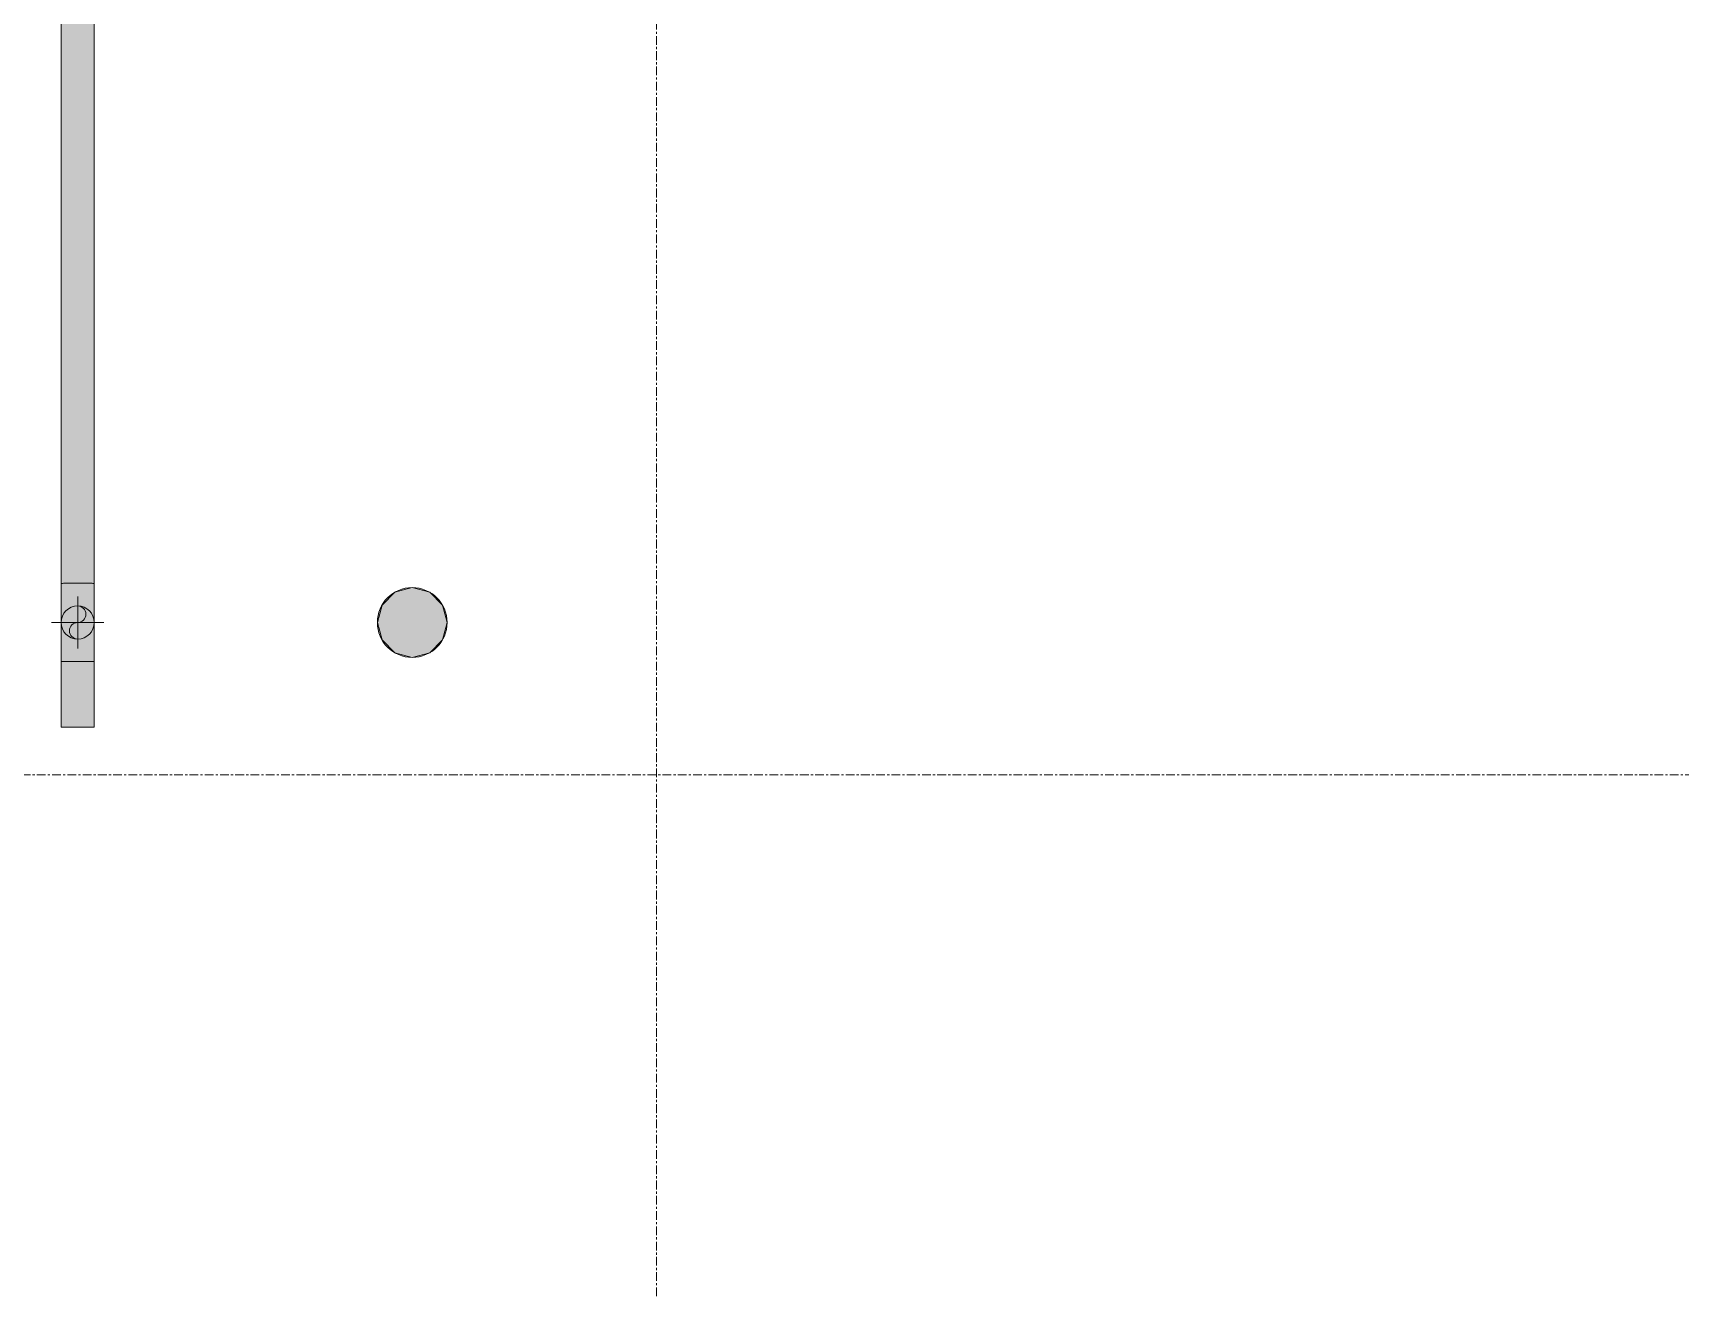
# Model space of a CAD drawing. Header units: inches. Extents: x -3679 to 241, y -496 to 1784.
# Drawn here: x -1719.7 to -1625.3, y 15.5 to 87.5 of the extents above; entities that cross this region are included whole.
import ezdxf

# ---------------------------------------------------------------- set-up
doc = ezdxf.new("R2010")
doc.units = ezdxf.units.IN
doc.header["$MEASUREMENT"] = 0
doc.linetypes.add('Grid Line', pattern=[0.875, 0.5, -0.125, 0.125, -0.125])
for name, color, linetype, lineweight in [('A-ANNO-NOTE', 250, 'Continuous', 9), ('P-PIPE', 1, 'Continuous', 9), ('P-PIPE-CNTR', 1, 'Continuous', 9), ('S-GRID', 8, 'Continuous', 9)]:
    doc.layers.add(name, color=color, linetype=linetype, lineweight=lineweight)

msp = doc.modelspace()

# ---------------------------------------------------------------- hatches: boundary and pattern name
at = {"layer": 'A-ANNO-NOTE'}
h = msp.add_hatch(color=256, dxfattribs=at)
edge = h.paths.add_edge_path(flags=0)
edge.add_arc((-1698, 53.743), 2, 0, 360)
msp.add_hatch(color=256, dxfattribs=at).paths.add_polyline_path([(-1698, 51.743), (-1697, 52.011), (-1696.268, 52.743), (-1696, 53.743), (-1696.268, 54.743), (-1697, 55.475), (-1698, 55.743), (-1699, 55.475), (-1699.732, 54.743), (-1700, 53.743), (-1699.732, 52.743), (-1699, 52.011)], flags=0)
at = {"layer": 'P-PIPE'}
for points in [[(-1718.131, 55.987), (-1717.656, 55.99), (-1717.181, 55.991), (-1717.186, 115.77), (-1718.131, 115.769), (-1718.131, 55.988)], [(-1716.231, 55.987), (-1716.231, 62.621), (-1716.245, 115.769), (-1717.181, 115.77), (-1717.181, 55.991), (-1716.248, 55.987)], [(-1717.181, 52.793), (-1716.935, 52.825), (-1716.706, 52.92), (-1716.509, 53.071), (-1716.358, 53.268), (-1716.263, 53.497), (-1716.231, 53.743), (-1716.263, 53.989), (-1716.358, 54.218), (-1716.509, 54.415), (-1716.706, 54.566), (-1716.935, 54.66), (-1717.181, 54.693), (-1717.426, 54.66), (-1717.656, 54.566), (-1717.852, 54.415), (-1718.003, 54.218), (-1718.098, 53.989), (-1718.131, 53.743), (-1718.098, 53.497), (-1718.003, 53.268), (-1717.852, 53.071), (-1717.656, 52.92), (-1717.426, 52.825)]]:
    msp.add_hatch(color=256, dxfattribs=at).paths.add_polyline_path(points, flags=0)
h = msp.add_hatch(color=256, dxfattribs=at)
h.paths.add_polyline_path([(-1718.132, 51.499), (-1717.656, 51.502), (-1717.181, 51.503), (-1717.187, 52.793), (-1717.435, 52.826), (-1717.659, 52.921), (-1717.855, 53.073), (-1718.021, 53.309), (-1718.06, 53.381), (-1718.114, 53.56), (-1718.132, 53.739), (-1718.132, 52.02)], flags=0)
h.paths.add_polyline_path([(-1718.132, 53.743), (-1718.098, 53.991), (-1717.968, 54.276), (-1717.835, 54.433), (-1717.642, 54.572), (-1717.425, 54.661), (-1717.181, 54.693), (-1717.181, 55.991), (-1718.132, 55.987), (-1718.132, 53.908)], flags=0)
h = msp.add_hatch(color=256, dxfattribs=at)
h.paths.add_polyline_path([(-1716.23, 51.499), (-1716.231, 53.737), (-1716.263, 53.495), (-1716.393, 53.21), (-1716.526, 53.053), (-1716.738, 52.906), (-1716.935, 52.824), (-1717.181, 52.792), (-1717.181, 51.503), (-1716.262, 51.5)], flags=0)
h.paths.add_polyline_path([(-1716.23, 53.743), (-1716.23, 55.987), (-1716.706, 55.99), (-1717.181, 55.991), (-1717.175, 54.693), (-1716.927, 54.659), (-1716.705, 54.566), (-1716.508, 54.414), (-1716.34, 54.176), (-1716.302, 54.105), (-1716.248, 53.925), (-1716.231, 53.749)], flags=0)
h = msp.add_hatch(color=256, dxfattribs=at)
h.paths.add_polyline_path([(-1717.181, 52.792), (-1716.932, 52.826), (-1716.704, 52.921), (-1716.507, 53.073), (-1716.356, 53.27), (-1716.262, 53.498), (-1716.231, 53.747), (-1716.263, 53.99), (-1716.359, 54.22), (-1716.51, 54.416), (-1716.707, 54.567), (-1716.936, 54.661), (-1717.186, 54.693), (-1717.428, 54.66), (-1717.659, 54.564), (-1717.854, 54.413), (-1718.005, 54.215), (-1718.1, 53.985), (-1718.131, 53.735), (-1718.098, 53.494), (-1718.002, 53.264), (-1717.85, 53.068), (-1717.653, 52.918), (-1717.423, 52.824), (-1717.187, 52.793)], flags=0)
h.paths.add_polyline_path([(-1717.181, 52.793), (-1717.433, 52.828), (-1717.656, 52.92), (-1717.857, 53.077), (-1718.003, 53.268), (-1718.098, 53.497), (-1718.13, 53.746), (-1718.096, 53.995), (-1718.003, 54.218), (-1717.852, 54.415), (-1717.655, 54.566), (-1717.425, 54.661), (-1717.178, 54.693), (-1716.931, 54.659), (-1716.706, 54.566), (-1716.506, 54.411), (-1716.358, 54.218), (-1716.262, 53.985), (-1716.231, 53.743), (-1716.265, 53.493), (-1716.358, 53.268), (-1716.513, 53.068), (-1716.706, 52.92), (-1716.941, 52.824)], flags=0)
h = msp.add_hatch(color=256, dxfattribs=at)
h.paths.add_polyline_path([(-1718.131, 47.743), (-1717.656, 47.746), (-1717.656, 51.502), (-1718.131, 51.499)], flags=0)
h.paths.add_polyline_path([(-1717.656, 47.746), (-1717.181, 47.747), (-1717.181, 51.503), (-1717.656, 51.502), (-1717.656, 47.747)], flags=0)
h = msp.add_hatch(color=256, dxfattribs=at)
h.paths.add_polyline_path([(-1716.508, 51.501), (-1716.508, 51.501), (-1716.508, 47.759)], flags=0)
h.paths.add_polyline_path([(-1716.231, 47.743), (-1716.231, 51.499), (-1716.707, 51.502), (-1717.181, 51.503), (-1717.181, 47.747), (-1716.248, 47.743)], flags=0)

# ---------------------------------------------------------------- linework, layer by layer
at = {"layer": 'A-ANNO-NOTE'}
for p, q in [((-1698, 55.743), (-1699, 55.475)), ((-1697, 55.475), (-1698, 55.743)), ((-1699, 55.475), (-1699.732, 54.743)), ((-1696.268, 54.743), (-1697, 55.475)), ((-1699.732, 54.743), (-1700, 53.743)), ((-1696, 53.743), (-1696.268, 54.743)), ((-1700, 53.743), (-1699.732, 52.743)), ((-1696.268, 52.743), (-1696, 53.743)), ((-1699.732, 52.743), (-1699, 52.011)), ((-1699, 52.011), (-1698, 51.743)), ((-1698, 51.743), (-1697, 52.011)), ((-1697, 52.011), (-1696.268, 52.743))]:
    msp.add_line(p, q, dxfattribs=at)
msp.add_circle((-1698, 53.743), 2, dxfattribs=at)
at = {"layer": 'P-PIPE'}
for p, q in [((-1718.131, 115.769), (-1718.131, 55.987)), ((-1716.231, 55.987), (-1716.231, 115.769)), ((-1718.132, 55.987), (-1718.132, 51.499)), ((-1716.23, 51.499), (-1716.23, 55.987)), ((-1718.131, 51.499), (-1718.131, 47.743)), ((-1716.231, 47.743), (-1716.231, 51.499))]:
    msp.add_line(p, q, dxfattribs=at)
for centre, radius, start, end in [((-1717.181, 53.743), 0.95, 0, 180), ((-1717.181, 54.218), 0.475, 270, 90), ((-1717.181, 53.743), 0.95, 180, 360), ((-1717.181, 53.268), 0.475, 90, 270)]:
    msp.add_arc(centre, radius, start, end, dxfattribs=at)
for centre, major_axis, start_param, end_param in [((-1717.181, 55.987), (0.951, 0), 1.570796, 3.141593), ((-1717.181, 55.987), (0.95, 0), 2.35716, 2.617994), ((-1717.181, 55.987), (0.95, 0), 2.094919, 2.356194), ((-1717.181, 55.987), (0.95, 0), 1.832829, 2.094395), ((-1717.181, 55.987), (0.95, 0), 1.570796, 1.832596), ((-1717.181, 55.987), (0.951, 0), 0, 1.570796), ((-1717.181, 55.987), (0.95, 0), 1.308997, 1.570796), ((-1717.181, 55.987), (0.95, 0), 1.047198, 1.308764), ((-1717.181, 55.987), (0.95, 0), 0.785398, 1.046674), ((-1717.181, 55.987), (0.95, 0), 0.523599, 0.784433), ((-1717.181, 51.499), (0.951, 0), 2.617994, 3.141593), ((-1717.181, 51.499), (0.951, 0), 1.570796, 2.616812), ((-1717.181, 51.499), (0.95, 0), 2.35716, 2.617994), ((-1717.181, 51.499), (0.95, 0), 2.094919, 2.356194), ((-1717.181, 51.499), (0.95, 0), 1.832829, 2.094395), ((-1717.181, 51.499), (0.95, 0), 1.570796, 1.832596), ((-1717.181, 51.499), (0.95, 0), 1.308997, 1.570796), ((-1717.181, 51.499), (0.951, 0), 1.309214, 1.570796), ((-1717.181, 51.499), (0.95, 0), 1.047198, 1.308764), ((-1717.181, 51.499), (0.951, 0), 1.047647, 1.308997), ((-1717.181, 51.499), (0.95, 0), 0.785398, 1.046674), ((-1717.181, 51.499), (0.951, 0), 0.786138, 1.047198), ((-1717.181, 51.499), (0.95, 0), 0.523599, 0.784433), ((-1717.181, 51.499), (0.951, 0), 0.52478, 0.785398), ((-1717.181, 51.499), (0.951, 0), 0.263896, 0.523599), ((-1717.181, 51.499), (0.951, 0), 0, 0.261799), ((-1717.181, 47.743), (0.95, 0), 1.570796, 3.141593), ((-1717.181, 47.743), (0.95, 0), 3.141593, 4.45059), ((-1717.181, 47.743), (0.95, 0), 0, 1.570796), ((-1717.181, 47.743), (0.95, 0), 4.974188, 6.283185)]:
    msp.add_ellipse(centre, major_axis=major_axis, ratio=0.004167, start_param=start_param, end_param=end_param, dxfattribs=at)
at = {"layer": 'P-PIPE-CNTR'}
for p, q in [((-1717.181, 52.243), (-1717.181, 55.243)), ((-1718.681, 53.743), (-1715.681, 53.743))]:
    msp.add_line(p, q, dxfattribs=at)
at = {"layer": 'S-GRID', "linetype": 'Grid Line'}
for p, q in [((-1684, 1771.743), (-1684, -484.257)), ((-3666.394, 45), (228, 45))]:
    msp.add_line(p, q, dxfattribs=at)

doc.saveas('drawing.dxf')
